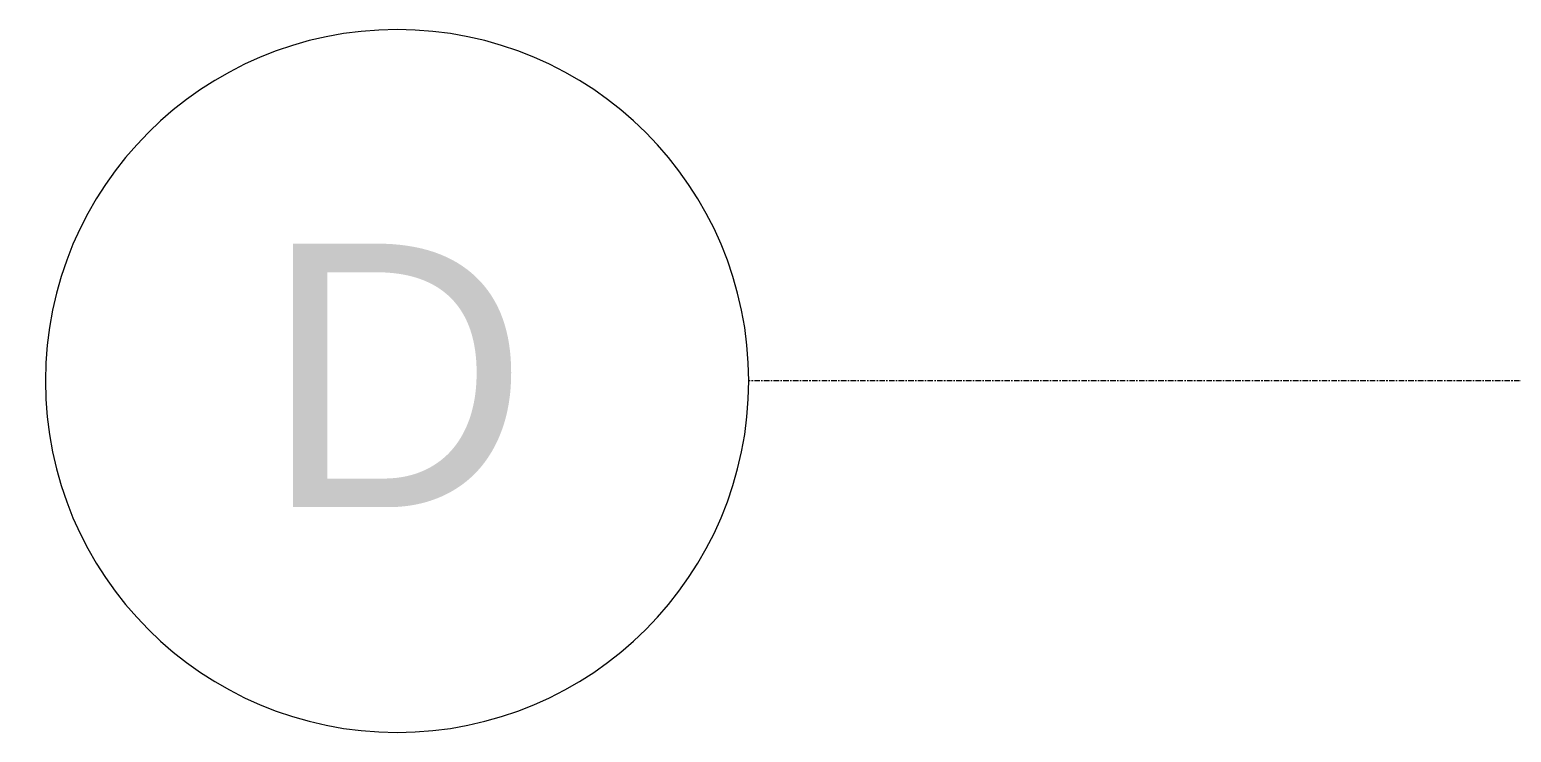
# Model space of a CAD drawing. Header units: inches. Extents: x -4450 to -273, y 9564 to 12971.
# Drawn here: x -4381.8 to -4246.9, y 10781.2 to 10845.2 of the extents above; entities that cross this region are included whole.
import ezdxf

# ---------------------------------------------------------------- set-up
doc = ezdxf.new("R2010")
doc.units = ezdxf.units.IN
doc.header["$MEASUREMENT"] = 0
doc.linetypes.add('Grid Line 1_2_', pattern=[0.875, 0.5, -0.125, 0.125, -0.125])
doc.layers.add('S-GRID-1', color=1, linetype='Grid Line 1_2_', lineweight=9)
doc.layers.add('S-GRID-IDEN', color=1, linetype='Continuous', lineweight=9)
doc.styles.add('Arial_1', font='arial.ttf', dxfattribs={"height": 24})

# ---------------------------------------------------------------- blocks, each defined once
blk = doc.blocks.new('Grid - Grid Head - Circle-50561-FLOOR PLAN - ROOF')
at = {"layer": 'S-GRID-IDEN'}
for start, end in [(360, 180), (180, 360)]:
    blk.add_arc((0, 0), 0.25, start, end, dxfattribs=at)

msp = doc.modelspace()

# ---------------------------------------------------------------- linework, layer by layer
at = {"layer": 'S-GRID-1'}
msp.add_line((-464.45, 10813.19), (-4316.34, 10813.19), dxfattribs=at)

# ---------------------------------------------------------------- block references
at = {"layer": 'S-GRID-IDEN', "xscale": 127.9999999999999, "yscale": 127.9999999999999, "zscale": 127.9999999999999, "rotation": 89.9999999999999}
msp.add_blockref('Grid - Grid Head - Circle-50561-FLOOR PLAN - ROOF', (-4348.34, 10813.19), dxfattribs=at)

# ---------------------------------------------------------------- texts
at = {"layer": 'S-GRID-IDEN', "insert": (-4360.56, 10825.7), "char_height": 24, "width": 29.492, "attachment_point": 1, "style": 'Arial_1'}
msp.add_mtext('D', dxfattribs=at)

doc.saveas('drawing.dxf')
